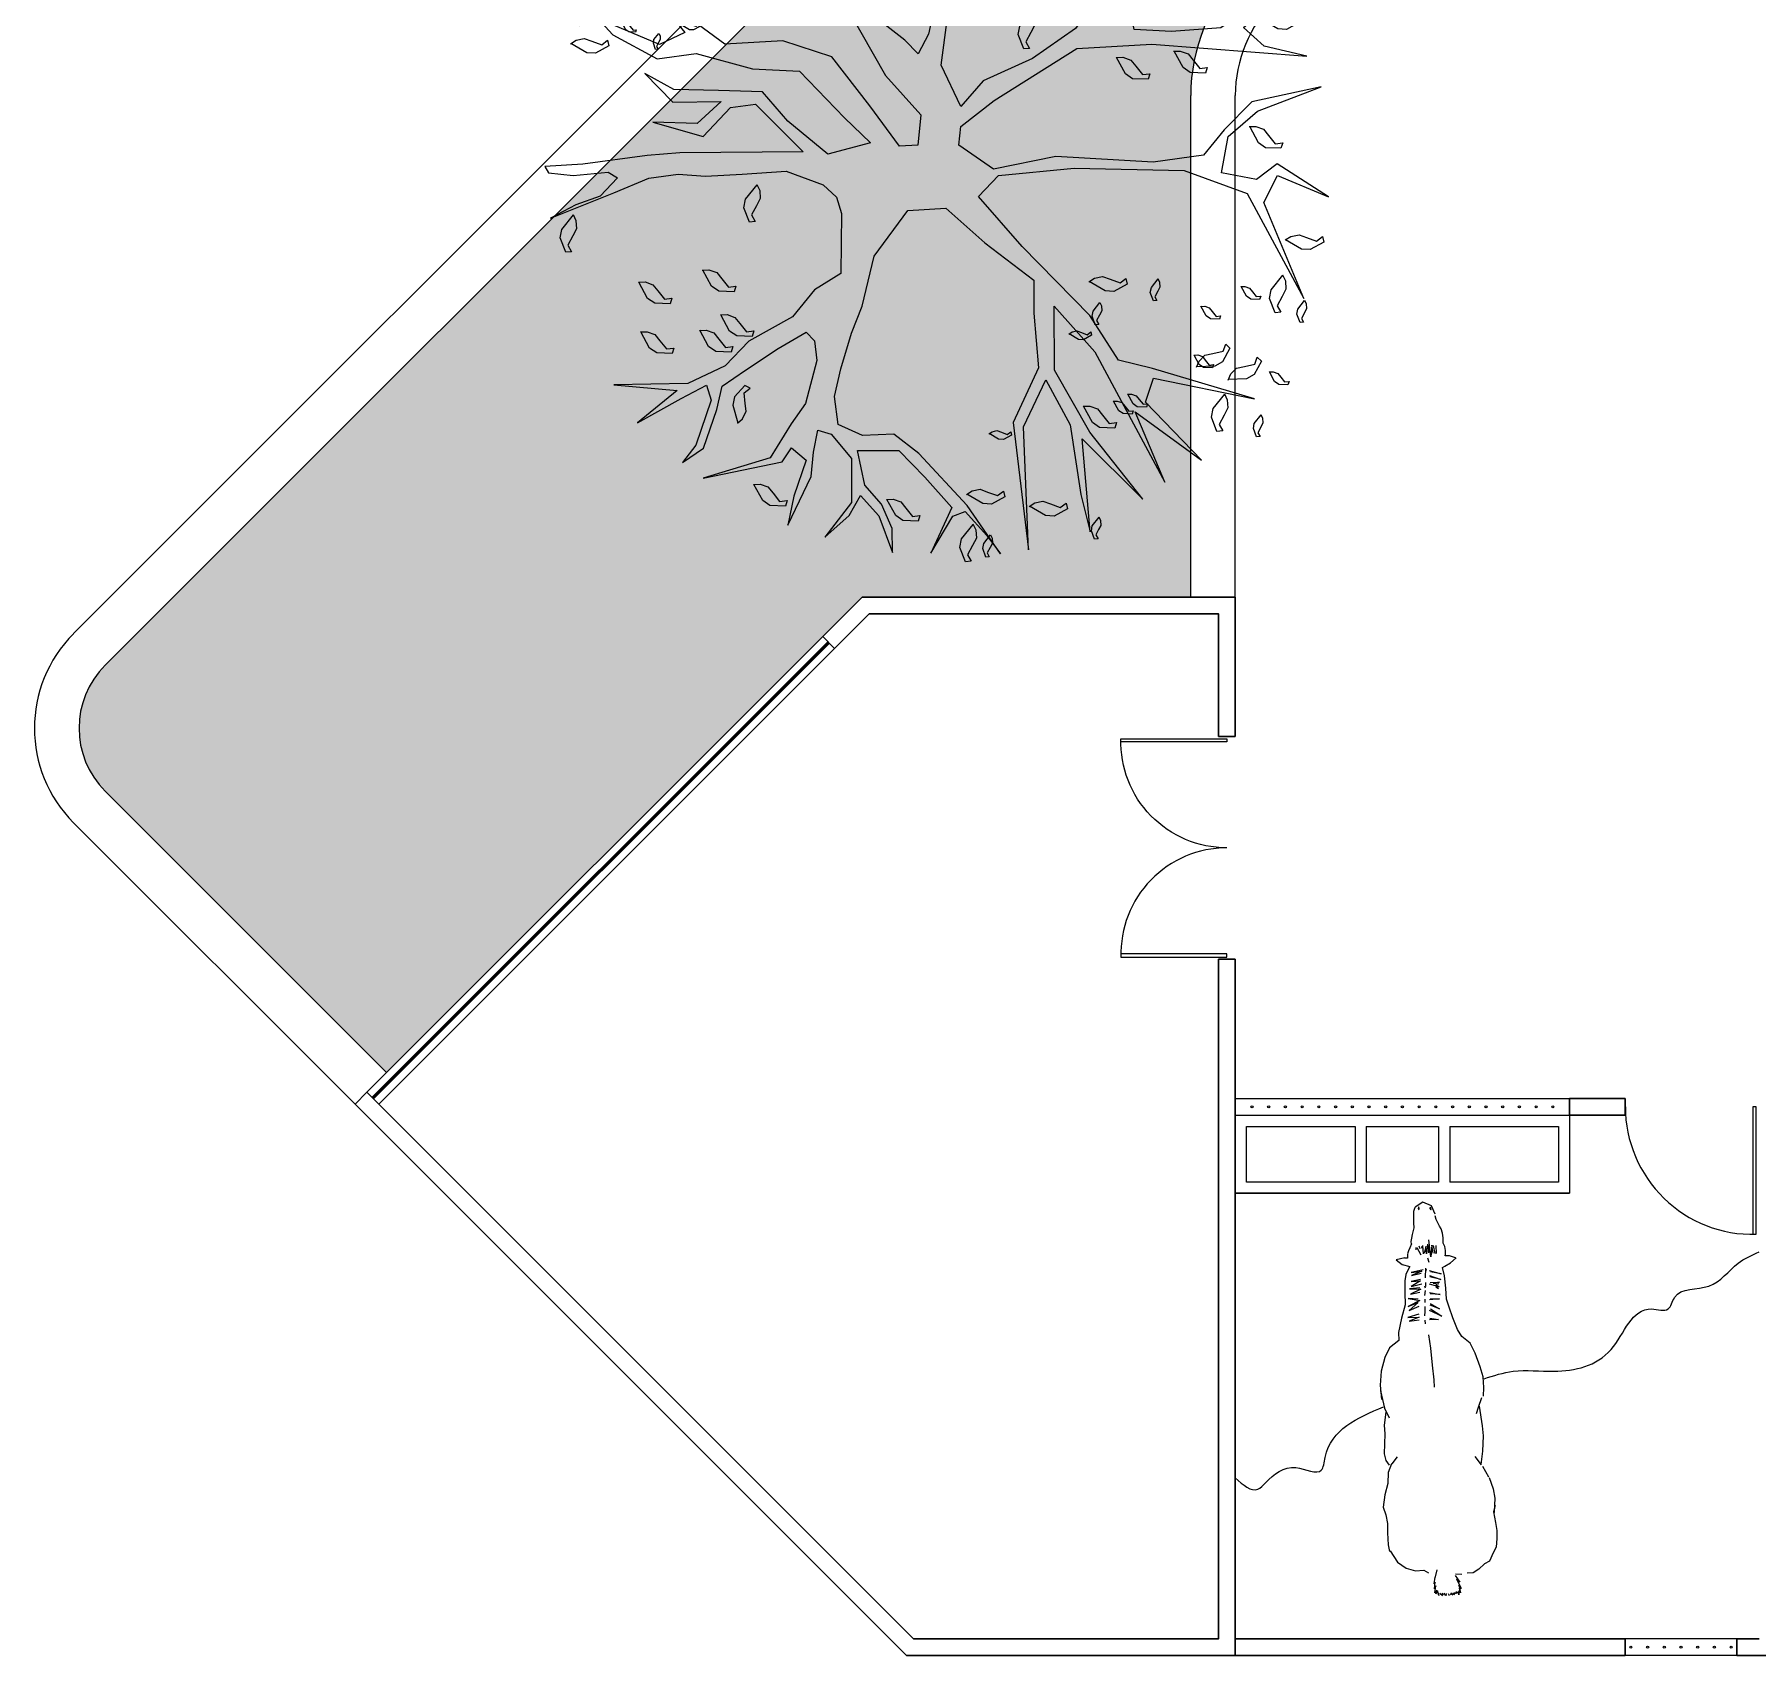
# Model space of a CAD drawing. Header units: millimetres. Extents: x 235 to 418, y 139 to 274.
# Drawn here: x 282.13 to 297.59, y 222.7 to 237.25 of the extents above; entities that cross this region are included whole.
import ezdxf

# ---------------------------------------------------------------- set-up
doc = ezdxf.new("R2010")
doc.units = ezdxf.units.MM
doc.header["$LTSCALE"] = 0.01
for name, color, linetype, lineweight in [('arboles', 252, 'Continuous', 9), ('muebles p.a.', 191, 'Continuous', 0), ('muebles p.f.', 213, 'Continuous', 0), ('muros', 3, 'Continuous', 30), ('muros bajos', 42, 'Continuous', 18), ('pasto', 153, 'Continuous', 9), ('puertas', 2, 'Continuous', 9), ('punto delgado', 4, 'Continuous', 0)]:
    doc.layers.add(name, color=color, linetype=linetype, lineweight=lineweight)

# ---------------------------------------------------------------- blocks, each defined once
blk = doc.blocks.new('A$C0A697A68')
at = {"layer": 'puertas'}
blk.add_lwpolyline([(2.368, 4.301), (2.658, 3.795), (2.932, 3.488), (2.908, 3.251), (2.765, 3.243), (2.534, 3.557), (2.239, 3.939), (1.856, 4.066), (1.404, 4.039), (1.072, 4.283), (0.958, 4.801), (0.698, 5.088), (0.896, 4.77), (0.951, 4.445), (0.717, 4.613), (0.559, 4.881), (0.652, 4.516), (0.92, 4.341), (1.092, 4.13), (0.894, 4.037), (0.53, 4.189), (0.321, 4.338), (0.529, 4.111), (0.876, 3.924), (1.181, 3.965), (1.619, 3.845), (1.987, 3.828), (2.336, 3.464), (2.539, 3.269), (2.207, 3.18), (1.895, 3.438), (1.698, 3.667), (1.353, 3.677), (1.007, 3.686), (0.78, 3.811), (0.999, 3.585), (1.375, 3.591), (1.187, 3.421), (0.842, 3.431), (1.234, 3.317), (1.448, 3.545), (1.644, 3.571), (2.016, 3.199), (1.052, 3.191), (0.799, 3.17), (0.297, 3.103), (0, 3.085), (0.029, 3.034), (0.22, 3.015), (0.494, 3.04), (0.567, 2.995), (0.43, 2.854), (0.24, 2.784), (0.043, 2.68), (0.538, 2.88), (0.811, 2.994), (1.04, 3.024), (1.253, 3.008), (1.54, 3.024), (1.881, 3.048), (2.172, 2.942), (2.274, 2.845), (2.313, 2.717), (2.309, 2.25), (2.104, 2.123), (1.932, 1.911), (1.592, 1.721), (1.406, 1.53), (1.114, 1.391), (0.538, 1.381), (1.033, 1.336), (0.722, 1.083), (1.063, 1.273), (1.26, 1.377), (1.298, 1.26), (1.178, 0.911), (1.074, 0.775), (1.237, 0.886), (1.341, 1.188), (1.383, 1.371), (1.566, 1.496), (1.821, 1.663), (2.037, 1.792), (2.102, 1.723), (2.122, 1.57), (2.034, 1.236), (1.922, 1.077), (1.757, 0.811), (1.235, 0.652), (1.851, 0.779), (1.925, 0.889), (2.037, 0.793), (1.941, 0.513), (1.894, 0.285), (2.077, 0.665), (2.096, 0.856), (2.128, 1.027), (2.232, 0.996), (2.391, 0.807), (2.392, 0.463), (2.184, 0.191), (2.373, 0.36), (2.463, 0.516), (2.606, 0.358), (2.711, 0.072), (2.708, 0.26), (2.627, 0.45), (2.496, 0.599), (2.438, 0.868), (2.76, 0.867), (2.965, 0.661), (3.174, 0.423), (3.011, 0.068), (3.183, 0.357), (3.278, 0.392), (3.448, 0.204), (3.555, 0.063), (3.294, 0.439), (2.918, 0.844), (2.721, 0.995), (2.478, 0.985), (2.289, 1.071), (2.26, 1.289), (2.308, 1.506), (2.393, 1.784), (2.476, 1.995), (2.568, 2.385), (2.831, 2.742), (3.129, 2.759), (3.431, 2.489), (3.814, 2.196), (3.815, 1.94), (3.85, 1.512), (3.652, 1.086), (3.773, 0.092), (3.734, 1.053), (3.907, 1.42), (4.098, 1.068), (4.182, 0.524), (4.254, 0.234), (4.191, 0.958), (4.664, 0.488), (4.25, 1.01), (3.975, 1.495), (3.974, 1.995), (4.289, 1.637), (4.835, 0.622), (4.606, 1.169), (5.122, 0.794), (4.685, 1.246), (4.749, 1.432), (5.536, 1.271), (4.739, 1.509), (4.475, 1.573), (4.251, 1.921), (3.724, 2.461), (3.383, 2.849), (3.539, 3.014), (4.13, 3.071), (4.988, 3.052), (5.478, 2.873), (5.92, 2.055), (5.609, 2.802), (5.714, 3.015), (6.114, 2.847), (5.713, 3.104), (5.552, 2.983), (5.278, 3.035), (5.329, 3.319), (5.558, 3.516), (6.055, 3.705), (5.515, 3.588), (5.3, 3.371), (5.138, 3.172), (4.745, 3.119), (3.985, 3.162), (3.499, 3.064), (3.23, 3.25), (3.244, 3.396), (3.505, 3.598), (4.15, 4.006), (4.734, 4.039), (5.945, 3.946), (5.612, 4.023), (5.449, 4.168), (5.559, 4.26), (5.78, 4.512), (5.272, 4.167), (4.887, 4.137), (4.596, 4.154), (4.565, 4.305), (4.72, 4.637), (5.124, 4.857), (5.557, 4.771), (5.1, 4.954), (4.776, 4.8), (4.637, 5.014), (4.73, 5.227), (4.9, 5.538), (4.68, 5.353), (4.525, 5.022), (4.587, 4.719), (4.449, 4.678), (4.311, 4.96), (4.288, 5.301), (4.211, 5.879), (4.142, 5.648), (4.203, 5.19), (4.099, 5.054), (4.206, 4.668), (4.308, 4.404), (4.14, 4.16), (3.805, 3.926), (3.418, 3.753), (3.245, 3.552), (3.091, 3.875), (3.141, 4.248), (3.216, 4.603), (3.461, 5.091), (3.769, 5.609), (3.908, 5.983), (3.7, 5.633), (3.476, 5.226), (3.33, 5.073), (3.271, 5.265), (3.379, 5.624), (3.449, 5.766), (3.285, 5.578), (3.197, 5.322), (3.2, 5.056), (3.186, 4.743), (3.047, 4.369), (2.992, 4.118), (2.913, 3.963), (2.809, 4.071), (2.575, 4.251), (2.636, 4.536), (2.612, 4.8), (2.514, 5.12), (2.578, 5.472), (2.805, 5.847), (2.89, 6.175), (2.712, 5.879), (2.502, 5.54), (2.444, 5.144), (2.347, 5.541), (2.264, 5.83), (2.126, 5.945), (2.225, 5.703), (2.354, 5.32), (2.401, 4.971), (2.159, 5.117), (1.905, 5.527), (1.786, 5.833), (1.845, 5.474), (1.98, 5.293), (1.876, 5.245), (1.414, 5.628), (1.863, 5.177), (2.31, 4.904), (2.493, 4.695), (2.534, 4.556)], close=True, dxfattribs=at)
for points in [[(2.432, 6.091), (2.454, 6.044), (2.459, 5.98), (2.429, 5.924), (2.39, 5.852), (2.419, 5.801), (2.374, 5.796), (2.331, 5.908), (2.345, 5.975), (2.434, 6.088)], [(1.731, 5.941), (1.74, 5.921), (1.742, 5.894), (1.73, 5.87), (1.713, 5.839), (1.725, 5.818), (1.706, 5.816), (1.688, 5.863), (1.694, 5.891), (1.731, 5.94)], [(3.528, 5.986), (3.58, 5.988), (3.641, 5.966), (3.68, 5.918), (3.732, 5.853), (3.79, 5.86), (3.776, 5.817), (3.656, 5.821), (3.6, 5.86), (3.531, 5.986)], [(1.847, 5.797), (1.865, 5.81), (1.892, 5.815), (1.917, 5.806), (1.95, 5.794), (1.97, 5.809), (1.974, 5.79), (1.93, 5.766), (1.901, 5.767), (1.848, 5.798)], [(4.368, 5.805), (4.39, 5.758), (4.394, 5.694), (4.365, 5.639), (4.326, 5.566), (4.355, 5.515), (4.31, 5.511), (4.267, 5.623), (4.28, 5.689), (4.37, 5.803)], [(1.364, 5.672), (1.386, 5.673), (1.412, 5.663), (1.429, 5.643), (1.451, 5.615), (1.475, 5.618), (1.47, 5.6), (1.419, 5.602), (1.395, 5.618), (1.366, 5.672)], [(1.555, 5.692), (1.577, 5.693), (1.603, 5.684), (1.62, 5.663), (1.642, 5.636), (1.666, 5.639), (1.661, 5.621), (1.61, 5.623), (1.586, 5.639), (1.556, 5.693)], [(1.664, 5.777), (1.686, 5.73), (1.69, 5.666), (1.661, 5.611), (1.622, 5.538), (1.651, 5.487), (1.606, 5.483), (1.563, 5.595), (1.576, 5.661), (1.665, 5.775)], [(2.997, 5.726), (3.049, 5.728), (3.109, 5.707), (3.149, 5.658), (3.2, 5.594), (3.258, 5.6), (3.245, 5.557), (3.125, 5.562), (3.069, 5.6), (3, 5.727)], [(1.256, 5.36), (1.3, 5.389), (1.363, 5.402), (1.421, 5.38), (1.499, 5.352), (1.545, 5.387), (1.556, 5.343), (1.451, 5.285), (1.383, 5.289), (1.258, 5.362)], [(1.806, 5.443), (1.828, 5.443), (1.854, 5.434), (1.87, 5.414), (1.892, 5.386), (1.917, 5.389), (1.911, 5.371), (1.86, 5.373), (1.836, 5.389), (1.807, 5.443)], [(4.88, 5.233), (4.923, 5.262), (4.986, 5.275), (5.045, 5.253), (5.123, 5.225), (5.169, 5.26), (5.179, 5.216), (5.074, 5.159), (5.007, 5.163), (4.882, 5.236)], [(1.925, 5.066), (1.944, 5.078), (1.971, 5.084), (1.996, 5.075), (2.029, 5.063), (2.048, 5.078), (2.053, 5.059), (2.008, 5.034), (1.979, 5.036), (1.926, 5.067)], [(2.905, 5.081), (2.957, 5.083), (3.018, 5.062), (3.057, 5.013), (3.109, 4.949), (3.167, 4.955), (3.153, 4.912), (3.034, 4.917), (2.978, 4.955), (2.909, 5.082)], [(1.916, 4.95), (1.926, 4.93), (1.927, 4.903), (1.915, 4.879), (1.898, 4.848), (1.911, 4.827), (1.892, 4.825), (1.873, 4.873), (1.879, 4.901), (1.917, 4.949)], [(3.901, 4.859), (3.953, 4.861), (4.013, 4.839), (4.053, 4.791), (4.104, 4.726), (4.162, 4.733), (4.149, 4.69), (4.029, 4.694), (3.973, 4.733), (3.904, 4.859)], [(1.843, 4.473), (1.895, 4.475), (1.956, 4.454), (1.995, 4.405), (2.047, 4.341), (2.105, 4.347), (2.091, 4.304), (1.972, 4.309), (1.916, 4.347), (1.847, 4.474)], [(2.031, 4.565), (2.083, 4.567), (2.144, 4.545), (2.183, 4.497), (2.235, 4.432), (2.292, 4.439), (2.279, 4.396), (2.159, 4.4), (2.103, 4.439), (2.034, 4.565)], [(5.318, 4.566), (5.341, 4.519), (5.345, 4.455), (5.316, 4.4), (5.277, 4.327), (5.306, 4.276), (5.261, 4.272), (5.218, 4.384), (5.231, 4.45), (5.32, 4.564)], [(0.16, 4.255), (0.183, 4.255), (0.208, 4.246), (0.225, 4.226), (0.247, 4.198), (0.272, 4.201), (0.266, 4.183), (0.215, 4.185), (0.191, 4.201), (0.162, 4.255)], [(0.601, 4.205), (0.624, 4.206), (0.649, 4.197), (0.666, 4.176), (0.688, 4.148), (0.713, 4.151), (0.707, 4.133), (0.656, 4.135), (0.632, 4.151), (0.603, 4.205)], [(0.867, 4.221), (0.886, 4.233), (0.913, 4.239), (0.938, 4.23), (0.971, 4.218), (0.99, 4.233), (0.995, 4.214), (0.95, 4.189), (0.921, 4.191), (0.868, 4.222)], [(1.075, 4.182), (1.094, 4.194), (1.12, 4.199), (1.146, 4.19), (1.178, 4.178), (1.198, 4.193), (1.203, 4.174), (1.158, 4.15), (1.129, 4.151), (1.076, 4.183)], [(3.792, 4.296), (3.815, 4.249), (3.819, 4.185), (3.79, 4.13), (3.751, 4.057), (3.78, 4.006), (3.735, 4.002), (3.692, 4.114), (3.705, 4.18), (3.794, 4.294)], [(5.591, 4.229), (5.635, 4.258), (5.698, 4.271), (5.756, 4.249), (5.834, 4.221), (5.88, 4.256), (5.891, 4.212), (5.786, 4.154), (5.718, 4.158), (5.593, 4.231)], [(0.2, 4.042), (0.244, 4.071), (0.307, 4.084), (0.365, 4.062), (0.443, 4.034), (0.489, 4.069), (0.5, 4.025), (0.395, 3.968), (0.327, 3.972), (0.203, 4.045)], [(0.889, 4.123), (0.898, 4.103), (0.9, 4.076), (0.887, 4.052), (0.871, 4.021), (0.883, 4), (0.864, 3.998), (0.846, 4.046), (0.851, 4.074), (0.889, 4.122)], [(4.457, 3.934), (4.509, 3.936), (4.57, 3.914), (4.609, 3.866), (4.661, 3.801), (4.718, 3.808), (4.705, 3.765), (4.585, 3.769), (4.529, 3.808), (4.46, 3.934)], [(4.905, 3.983), (4.957, 3.985), (5.018, 3.963), (5.057, 3.914), (5.109, 3.85), (5.167, 3.857), (5.153, 3.813), (5.034, 3.818), (4.978, 3.856), (4.909, 3.983)], [(5.494, 3.395), (5.546, 3.397), (5.607, 3.376), (5.646, 3.327), (5.698, 3.262), (5.756, 3.269), (5.742, 3.226), (5.622, 3.231), (5.567, 3.269), (5.498, 3.396)], [(1.653, 2.945), (1.676, 2.898), (1.68, 2.834), (1.651, 2.778), (1.612, 2.706), (1.641, 2.655), (1.596, 2.65), (1.553, 2.762), (1.566, 2.829), (1.655, 2.942)], [(0.22, 2.709), (0.242, 2.662), (0.246, 2.598), (0.217, 2.543), (0.178, 2.47), (0.207, 2.419), (0.162, 2.415), (0.119, 2.527), (0.132, 2.593), (0.222, 2.707)], [(5.776, 2.511), (5.82, 2.539), (5.883, 2.552), (5.941, 2.531), (6.019, 2.502), (6.065, 2.538), (6.076, 2.494), (5.971, 2.436), (5.903, 2.44), (5.778, 2.513)], [(0.729, 2.182), (0.781, 2.184), (0.841, 2.162), (0.881, 2.113), (0.932, 2.049), (0.99, 2.056), (0.977, 2.012), (0.857, 2.017), (0.801, 2.055), (0.732, 2.182)], [(1.228, 2.276), (1.28, 2.278), (1.341, 2.256), (1.38, 2.208), (1.432, 2.143), (1.49, 2.15), (1.476, 2.107), (1.356, 2.111), (1.3, 2.15), (1.231, 2.276)], [(4.244, 2.184), (4.287, 2.213), (4.35, 2.226), (4.409, 2.204), (4.487, 2.176), (4.533, 2.211), (4.543, 2.167), (4.438, 2.109), (4.371, 2.113), (4.246, 2.186)], [(4.782, 2.209), (4.795, 2.181), (4.798, 2.143), (4.781, 2.111), (4.758, 2.068), (4.775, 2.038), (4.748, 2.035), (4.723, 2.101), (4.731, 2.14), (4.783, 2.207)], [(5.754, 2.238), (5.777, 2.191), (5.781, 2.127), (5.751, 2.071), (5.713, 1.998), (5.741, 1.948), (5.696, 1.943), (5.654, 2.055), (5.667, 2.122), (5.756, 2.235)], [(4.328, 2.024), (4.341, 1.996), (4.344, 1.958), (4.327, 1.925), (4.304, 1.882), (4.321, 1.852), (4.294, 1.85), (4.269, 1.916), (4.277, 1.955), (4.329, 2.022)], [(5.43, 2.147), (5.461, 2.148), (5.497, 2.135), (5.52, 2.107), (5.55, 2.069), (5.584, 2.072), (5.576, 2.047), (5.506, 2.05), (5.473, 2.072), (5.432, 2.147)], [(5.926, 2.04), (5.939, 2.012), (5.942, 1.975), (5.925, 1.942), (5.902, 1.899), (5.919, 1.869), (5.892, 1.866), (5.867, 1.932), (5.874, 1.972), (5.927, 2.039)], [(1.369, 1.927), (1.421, 1.929), (1.481, 1.907), (1.521, 1.858), (1.572, 1.794), (1.63, 1.801), (1.617, 1.757), (1.497, 1.762), (1.441, 1.8), (1.372, 1.927)], [(5.116, 1.993), (5.147, 1.995), (5.183, 1.982), (5.206, 1.953), (5.236, 1.915), (5.271, 1.919), (5.262, 1.894), (5.192, 1.896), (5.159, 1.919), (5.118, 1.994)], [(0.745, 1.793), (0.797, 1.795), (0.857, 1.774), (0.897, 1.725), (0.948, 1.661), (1.006, 1.667), (0.993, 1.624), (0.873, 1.629), (0.817, 1.667), (0.748, 1.794)], [(1.205, 1.805), (1.257, 1.807), (1.318, 1.786), (1.357, 1.737), (1.409, 1.673), (1.467, 1.679), (1.453, 1.636), (1.333, 1.641), (1.277, 1.679), (1.208, 1.806)], [(4.087, 1.777), (4.113, 1.794), (4.15, 1.802), (4.185, 1.789), (4.231, 1.772), (4.258, 1.793), (4.264, 1.767), (4.202, 1.733), (4.162, 1.735), (4.089, 1.779)], [(5.062, 1.612), (5.093, 1.614), (5.129, 1.601), (5.152, 1.572), (5.182, 1.534), (5.216, 1.538), (5.208, 1.512), (5.138, 1.515), (5.105, 1.538), (5.064, 1.613)], [(5.082, 1.518), (5.103, 1.566), (5.149, 1.611), (5.211, 1.625), (5.291, 1.642), (5.311, 1.697), (5.344, 1.666), (5.286, 1.561), (5.227, 1.527), (5.083, 1.522)], [(5.329, 1.418), (5.35, 1.466), (5.396, 1.511), (5.457, 1.524), (5.538, 1.542), (5.557, 1.597), (5.59, 1.566), (5.533, 1.46), (5.474, 1.427), (5.33, 1.421)], [(5.65, 1.481), (5.681, 1.482), (5.717, 1.469), (5.74, 1.441), (5.77, 1.403), (5.805, 1.406), (5.797, 1.381), (5.726, 1.384), (5.693, 1.406), (5.652, 1.481)], [(1.502, 1.081), (1.541, 1.116), (1.569, 1.174), (1.562, 1.236), (1.554, 1.318), (1.6, 1.354), (1.56, 1.376), (1.478, 1.288), (1.465, 1.222), (1.505, 1.083)], [(4.199, 1.213), (4.251, 1.215), (4.311, 1.193), (4.351, 1.144), (4.402, 1.08), (4.46, 1.087), (4.447, 1.043), (4.327, 1.048), (4.271, 1.086), (4.202, 1.213)], [(4.434, 1.253), (4.465, 1.254), (4.501, 1.242), (4.524, 1.213), (4.555, 1.175), (4.589, 1.179), (4.581, 1.153), (4.51, 1.156), (4.477, 1.178), (4.436, 1.253)], [(4.545, 1.307), (4.576, 1.308), (4.612, 1.296), (4.635, 1.267), (4.666, 1.229), (4.7, 1.233), (4.692, 1.207), (4.621, 1.21), (4.588, 1.233), (4.547, 1.307)], [(5.301, 1.311), (5.323, 1.264), (5.327, 1.2), (5.298, 1.145), (5.259, 1.072), (5.288, 1.021), (5.243, 1.017), (5.2, 1.129), (5.213, 1.195), (5.303, 1.309)], [(5.586, 1.149), (5.599, 1.121), (5.602, 1.083), (5.584, 1.05), (5.562, 1.007), (5.579, 0.977), (5.552, 0.975), (5.527, 1.041), (5.534, 1.08), (5.587, 1.147)], [(3.463, 0.999), (3.489, 1.015), (3.526, 1.023), (3.561, 1.01), (3.607, 0.993), (3.634, 1.014), (3.64, 0.988), (3.578, 0.954), (3.538, 0.957), (3.465, 1)], [(1.628, 0.603), (1.68, 0.605), (1.74, 0.584), (1.78, 0.535), (1.831, 0.47), (1.889, 0.477), (1.876, 0.434), (1.756, 0.438), (1.7, 0.477), (1.631, 0.603)], [(3.289, 0.525), (3.332, 0.553), (3.395, 0.566), (3.454, 0.544), (3.532, 0.516), (3.578, 0.551), (3.588, 0.507), (3.483, 0.45), (3.416, 0.454), (3.291, 0.527)], [(2.664, 0.486), (2.716, 0.488), (2.777, 0.467), (2.816, 0.418), (2.868, 0.353), (2.926, 0.36), (2.912, 0.317), (2.792, 0.321), (2.737, 0.36), (2.667, 0.487)], [(3.777, 0.431), (3.821, 0.46), (3.884, 0.473), (3.943, 0.451), (4.02, 0.423), (4.066, 0.458), (4.077, 0.414), (3.972, 0.357), (3.904, 0.361), (3.78, 0.434)], [(3.339, 0.295), (3.361, 0.248), (3.366, 0.183), (3.336, 0.128), (3.297, 0.055), (3.326, 0.005), (3.281, 0), (3.238, 0.112), (3.251, 0.178), (3.341, 0.292)], [(4.322, 0.35), (4.335, 0.322), (4.338, 0.284), (4.32, 0.252), (4.298, 0.209), (4.315, 0.179), (4.288, 0.176), (4.263, 0.242), (4.27, 0.281), (4.323, 0.348)], [(3.475, 0.211), (3.488, 0.183), (3.491, 0.145), (3.473, 0.112), (3.45, 0.069), (3.467, 0.039), (3.441, 0.037), (3.416, 0.103), (3.423, 0.142), (3.476, 0.209)]]:
    blk.add_lwpolyline(points, dxfattribs=at)
blk = doc.blocks.new('A$C48D3161E')
at = {"layer": 'punto delgado'}
for p, q in [((1.306, 0.731), (1.232, 0.726)), ((1.367, 0.727), (1.306, 0.731)), ((1.86, 0.721), (1.935, 0.762)), ((1.941, 0.768), (2.021, 0.796)), ((2.021, 0.796), (2.086, 0.807)), ((2.086, 0.807), (2.188, 0.802)), ((2.138, 0.809), (2.184, 0.799)), ((2.184, 0.799), (2.259, 0.812)), ((2.259, 0.812), (2.315, 0.822)), ((2.315, 0.822), (2.37, 0.822)), ((2.37, 0.822), (2.432, 0.816)), ((2.432, 0.816), (2.472, 0.796)), ((2.472, 0.796), (2.53, 0.77)), ((2.53, 0.77), (2.55, 0.734)), ((2.55, 0.734), (2.586, 0.695)), ((0.994, 0.633), (0.947, 0.574)), ((1.064, 0.669), (0.994, 0.633)), ((1.161, 0.704), (1.064, 0.669)), ((1.232, 0.726), (1.161, 0.704)), ((1.379, 0.714), (1.448, 0.691)), ((1.438, 0.697), (1.576, 0.718)), ((1.448, 0.691), (1.493, 0.675)), ((1.576, 0.718), (1.646, 0.726)), ((1.646, 0.726), (1.756, 0.721)), ((1.756, 0.721), (1.849, 0.708)), ((1.852, 0.713), (1.792, 0.669)), ((2.586, 0.695), (2.612, 0.655)), ((2.612, 0.655), (2.616, 0.613)), ((0.392, 0.53), (0.377, 0.489)), ((0.377, 0.489), (0.379, 0.458)), ((0.428, 0.495), (0.393, 0.534)), ((0.45, 0.456), (0.428, 0.495)), ((0.739, 0.486), (0.683, 0.467)), ((0.816, 0.511), (0.739, 0.486)), ((0.898, 0.544), (0.816, 0.511)), ((0.947, 0.574), (0.898, 0.544)), ((2.621, 0.53), (2.623, 0.576)), ((2.631, 0.527), (2.679, 0.562)), ((2.656, 0.537), (2.723, 0.57)), ((2.679, 0.562), (2.656, 0.537)), ((2.723, 0.57), (2.699, 0.554)), ((2.699, 0.554), (2.753, 0.566)), ((2.753, 0.566), (2.722, 0.558)), ((2.722, 0.558), (2.767, 0.553)), ((2.767, 0.553), (2.745, 0.553)), ((2.745, 0.553), (2.757, 0.543)), ((2.745, 0.534), (2.762, 0.532)), ((2.757, 0.543), (2.747, 0.541)), ((2.751, 0.526), (2.771, 0.519)), ((2.753, 0.502), (2.767, 0.492)), ((2.754, 0.517), (2.77, 0.504)), ((2.758, 0.478), (2.772, 0.486)), ((0.085, 0.386), (0.025, 0.361)), ((0.122, 0.395), (0.095, 0.388)), ((0.15, 0.408), (0.122, 0.395)), ((0.168, 0.417), (0.15, 0.408)), ((0.187, 0.429), (0.168, 0.417)), ((0.218, 0.438), (0.187, 0.429)), ((0.251, 0.443), (0.218, 0.438)), ((0.289, 0.444), (0.251, 0.443)), ((0.313, 0.455), (0.289, 0.444)), ((0.36, 0.373), (0.303, 0.363)), ((0.361, 0.387), (0.305, 0.375)), ((0.362, 0.397), (0.306, 0.394)), ((0.341, 0.459), (0.313, 0.455)), ((0.343, 0.461), (0.341, 0.46)), ((0.365, 0.461), (0.343, 0.461)), ((0.379, 0.458), (0.365, 0.461)), ((0.461, 0.439), (0.45, 0.456)), ((0.519, 0.453), (0.461, 0.439)), ((0.481, 0.345), (0.504, 0.43)), ((0.504, 0.43), (0.491, 0.355)), ((0.517, 0.348), (0.545, 0.426)), ((0.605, 0.462), (0.519, 0.453)), ((0.545, 0.426), (0.526, 0.35)), ((0.565, 0.352), (0.564, 0.417)), ((0.564, 0.417), (0.57, 0.374)), ((0.57, 0.374), (0.576, 0.413)), ((0.576, 0.413), (0.579, 0.391)), ((0.591, 0.396), (0.578, 0.346)), ((0.579, 0.391), (0.596, 0.415)), ((0.596, 0.415), (0.596, 0.391)), ((0.596, 0.391), (0.609, 0.41)), ((0.683, 0.467), (0.605, 0.462)), ((0.637, 0.346), (0.651, 0.422)), ((0.651, 0.422), (0.646, 0.352)), ((0.682, 0.352), (0.682, 0.417)), ((0.682, 0.417), (0.689, 0.346)), ((0.715, 0.352), (0.751, 0.417)), ((0.751, 0.417), (0.725, 0.351)), ((0.752, 0.354), (0.803, 0.433)), ((0.803, 0.433), (0.763, 0.348)), ((0.818, 0.349), (0.826, 0.41)), ((0.826, 0.41), (0.83, 0.346)), ((1.029, 0.353), (1.149, 0.365)), ((1.149, 0.365), (1.253, 0.377)), ((1.253, 0.377), (1.303, 0.381)), ((2.593, 0.399), (2.65, 0.385)), ((2.69, 0.381), (2.644, 0.386)), ((2.678, 0.388), (2.69, 0.381)), ((2.726, 0.382), (2.678, 0.388)), ((2.753, 0.384), (2.705, 0.391)), ((2.705, 0.391), (2.726, 0.382)), ((2.762, 0.392), (2.735, 0.399)), ((2.735, 0.399), (2.753, 0.384)), ((2.773, 0.413), (2.741, 0.404)), ((2.741, 0.404), (2.762, 0.392)), ((2.755, 0.447), (2.771, 0.457)), ((2.755, 0.409), (2.773, 0.413)), ((2.756, 0.433), (2.771, 0.444)), ((2.756, 0.42), (2.773, 0.439)), ((2.759, 0.465), (2.776, 0.462)), ((0.025, 0.361), (0, 0.301)), ((0, 0.301), (0.035, 0.245)), ((0.042, 0.275), (0.033, 0.273)), ((0.033, 0.273), (0.035, 0.269)), ((0.041, 0.356), (0.034, 0.351)), ((0.034, 0.351), (0.045, 0.35)), ((0.035, 0.269), (0.044, 0.266)), ((0.047, 0.359), (0.04, 0.357)), ((0.049, 0.273), (0.042, 0.275)), ((0.044, 0.266), (0.05, 0.27)), ((0.045, 0.35), (0.053, 0.357)), ((0.053, 0.357), (0.047, 0.359)), ((0.05, 0.27), (0.053, 0.271)), ((0.385, 0.357), (0.266, 0.343)), ((0.295, 0.333), (0.363, 0.327)), ((0.303, 0.363), (0.385, 0.357)), ((0.304, 0.339), (0.356, 0.339)), ((0.306, 0.297), (0.363, 0.303)), ((0.307, 0.272), (0.327, 0.279)), ((0.309, 0.292), (0.323, 0.291)), ((0.363, 0.327), (0.312, 0.321)), ((0.312, 0.321), (0.36, 0.31)), ((0.32, 0.258), (0.371, 0.286)), ((0.32, 0.25), (0.335, 0.25)), ((0.393, 0.332), (0.423, 0.342)), ((0.466, 0.319), (0.486, 0.319)), ((0.471, 0.323), (0.49, 0.319)), ((0.477, 0.302), (0.495, 0.218)), ((0.495, 0.218), (0.485, 0.292)), ((0.485, 0.292), (0.516, 0.219)), ((0.486, 0.319), (0.51, 0.316)), ((0.516, 0.219), (0.499, 0.288)), ((0.51, 0.316), (0.532, 0.316)), ((0.544, 0.284), (0.56, 0.217)), ((0.56, 0.217), (0.555, 0.284)), ((0.555, 0.284), (0.593, 0.217)), ((0.565, 0.318), (0.594, 0.32)), ((0.593, 0.217), (0.575, 0.294)), ((0.589, 0.312), (0.604, 0.316)), ((0.604, 0.28), (0.611, 0.206)), ((0.611, 0.206), (0.614, 0.287)), ((0.614, 0.287), (0.649, 0.213)), ((0.623, 0.317), (0.657, 0.312)), ((0.649, 0.213), (0.633, 0.28)), ((0.679, 0.196), (0.693, 0.278)), ((0.683, 0.266), (0.679, 0.196)), ((0.683, 0.313), (0.708, 0.313)), ((0.693, 0.278), (0.734, 0.196)), ((0.734, 0.196), (0.708, 0.267)), ((0.708, 0.267), (0.764, 0.203)), ((0.764, 0.203), (0.733, 0.275)), ((0.734, 0.313), (0.77, 0.313)), ((0.77, 0.313), (0.8, 0.312)), ((0.789, 0.271), (0.813, 0.194)), ((0.813, 0.194), (0.811, 0.274)), ((0.811, 0.274), (0.838, 0.203)), ((0.838, 0.203), (0.828, 0.275)), ((0.832, 0.313), (0.858, 0.316)), ((0.935, 0.34), (1.029, 0.353)), ((2.58, 0.182), (2.599, 0.248)), ((2.595, 0.308), (2.614, 0.339)), ((2.599, 0.248), (2.595, 0.308)), ((0.036, 0.243), (0.066, 0.235)), ((0.066, 0.235), (0.106, 0.235)), ((0.106, 0.235), (0.145, 0.234)), ((0.145, 0.234), (0.181, 0.236)), ((0.181, 0.236), (0.227, 0.224)), ((0.227, 0.224), (0.254, 0.221)), ((0.254, 0.22), (0.276, 0.216)), ((0.276, 0.216), (0.295, 0.218)), ((0.294, 0.219), (0.321, 0.209)), ((0.321, 0.209), (0.343, 0.198)), ((0.343, 0.198), (0.363, 0.192)), ((0.365, 0.192), (0.384, 0.193)), ((0.384, 0.193), (0.395, 0.192)), ((0.392, 0.174), (0.406, 0.112)), ((0.395, 0.192), (0.394, 0.17)), ((0.406, 0.112), (0.439, 0.154)), ((0.439, 0.154), (0.453, 0.208)), ((0.456, 0.206), (0.509, 0.18)), ((0.509, 0.18), (0.555, 0.174)), ((0.555, 0.174), (0.635, 0.173)), ((0.636, 0.174), (0.724, 0.175)), ((0.724, 0.175), (0.817, 0.15)), ((0.817, 0.15), (0.918, 0.129)), ((0.918, 0.129), (0.976, 0.13)), ((0.976, 0.13), (1.027, 0.065)), ((2.459, 0.07), (2.538, 0.122)), ((2.538, 0.122), (2.58, 0.182)), ((1.027, 0.065), (1.094, 0.032)), ((1.094, 0.032), (1.19, 0.007)), ((1.19, 0.007), (1.29, 0)), ((1.29, 0), (1.39, 0.009)), ((1.33, 0.001), (1.451, 0.03)), ((1.451, 0.03), (1.52, 0.063)), ((1.48, 0.04), (1.572, 0.027)), ((1.572, 0.027), (1.634, 0.033)), ((1.634, 0.033), (1.703, 0.03)), ((1.703, 0.03), (1.775, 0.027)), ((1.775, 0.027), (1.821, 0.04)), ((1.795, 0.119), (1.844, 0.082)), ((1.821, 0.04), (1.853, 0.063)), ((1.844, 0.079), (1.906, 0.056)), ((1.906, 0.056), (1.984, 0.053)), ((1.984, 0.053), (2.063, 0.033)), ((2.063, 0.033), (2.151, 0.02)), ((2.151, 0.02), (2.203, 0.04)), ((2.203, 0.04), (2.266, 0.05)), ((2.266, 0.05), (2.331, 0.05)), ((2.331, 0.05), (2.416, 0.056)), ((2.416, 0.056), (2.462, 0.066))]:
    blk.add_line(p, q, dxfattribs=at)
blk = doc.blocks.new('A$C45CE3EE6')
at = {"layer": 'puertas'}
blk.add_lwpolyline([(0, 0), (0.03, 0), (0.03, 1), (0, 1)], close=True, dxfattribs=at)
at = {"layer": 'punto delgado'}
blk.add_arc((0.03, 0), 1, 0, 91.7191, dxfattribs=at)
blk = doc.blocks.new('A$C27F13FC7')
at = {"layer": 'punto delgado'}
blk.add_blockref('A$C45CE3EE6', (0, 0), dxfattribs=at)
at = {"layer": 'punto delgado', "xscale": -1}
blk.add_blockref('A$C45CE3EE6', (2.06, 0), dxfattribs=at)
blk = doc.blocks.new('A$C6A7764AD')
at = {"layer": 'puertas'}
blk.add_lwpolyline([(0, 0), (0.03, 0), (0.03, 1.17), (0, 1.17)], close=True, dxfattribs=at)
at = {"layer": 'punto delgado'}
blk.add_arc((0.03, 0), 1.17, 0, 91.4693, dxfattribs=at)

msp = doc.modelspace()

# ---------------------------------------------------------------- hatches: boundary and pattern name
at = {"layer": 'muros'}
h = msp.add_hatch(color=256, dxfattribs=at)
edge = h.paths.add_edge_path()
edge.add_arc((295.755, 227.624), 0.01, 0, 360)
edge = h.paths.add_edge_path()
edge.add_arc((295.605, 227.624), 0.01, 0, 360)
edge = h.paths.add_edge_path()
edge.add_arc((295.455, 227.624), 0.01, 0, 360)
edge = h.paths.add_edge_path()
edge.add_arc((295.305, 227.624), 0.01, 0, 360)
edge = h.paths.add_edge_path()
edge.add_arc((295.155, 227.624), 0.01, 0, 360)
edge = h.paths.add_edge_path()
edge.add_arc((295.005, 227.624), 0.01, 0, 360)
edge = h.paths.add_edge_path()
edge.add_arc((294.855, 227.624), 0.01, 0, 360)
edge = h.paths.add_edge_path()
edge.add_arc((294.705, 227.624), 0.01, 0, 360)
edge = h.paths.add_edge_path()
edge.add_arc((294.555, 227.624), 0.01, 0, 360)
edge = h.paths.add_edge_path()
edge.add_arc((294.405, 227.624), 0.01, 0, 360)
edge = h.paths.add_edge_path()
edge.add_arc((294.255, 227.624), 0.01, 0, 360)
edge = h.paths.add_edge_path()
edge.add_arc((294.105, 227.624), 0.01, 0, 360)
edge = h.paths.add_edge_path()
edge.add_arc((293.955, 227.624), 0.01, 0, 360)
edge = h.paths.add_edge_path()
edge.add_arc((293.805, 227.624), 0.01, 0, 360)
edge = h.paths.add_edge_path()
edge.add_arc((293.655, 227.624), 0.01, 0, 360)
edge = h.paths.add_edge_path()
edge.add_arc((293.505, 227.624), 0.01, 0, 360)
edge = h.paths.add_edge_path()
edge.add_arc((293.355, 227.624), 0.01, 0, 360)
edge = h.paths.add_edge_path()
edge.add_arc((293.205, 227.624), 0.01, 0, 360)
edge = h.paths.add_edge_path()
edge.add_arc((293.055, 227.624), 0.01, 0, 360)
at = {"layer": 'muros bajos'}
h = msp.add_hatch(color=256, dxfattribs=at)
edge = h.paths.add_edge_path()
edge.add_arc((297.355, 222.774), 0.01, 0, 360)
edge = h.paths.add_edge_path()
edge.add_arc((297.205, 222.774), 0.01, 0, 360)
edge = h.paths.add_edge_path()
edge.add_arc((297.055, 222.774), 0.01, 0, 360)
edge = h.paths.add_edge_path()
edge.add_arc((296.455, 222.774), 0.01, 0, 360)
edge = h.paths.add_edge_path()
edge.add_arc((296.605, 222.774), 0.01, 0, 360)
edge = h.paths.add_edge_path()
edge.add_arc((296.755, 222.774), 0.01, 0, 360)
edge = h.paths.add_edge_path()
edge.add_arc((296.905, 222.774), 0.01, 0, 360)
at = {"layer": 'pasto'}
h = msp.add_hatch(dxfattribs=at)
h.set_pattern_fill('AR-SAND', color=256, scale=0.006, style=0)
h.set_pattern_definition([(37.5, (161.21188, 40.67162), (-0.00960019, 0.29364794), [0, -0.231648, 0, -0.25908, 0, -0.24765]), (7.5, (161.21188, 40.6716), (0.269714, 0.43009506), [0, -0.124968, 0, -0.208788, 0, -0.08001]), (327.5, (161.02442, 40.67162), (0.47459542, 0.0008623), [0, -0.0762, 0, -0.27432, 0, -0.35814]), (317.5, (161.02442, 40.6716), (0.4581339, 0.1337576), [0, -0.0381, 0, -0.179832, 0, -0.20574])])
h.paths.add_polyline_path([(292.505, 236.702, -0.198912), (292.974, 237.833), (300.724, 245.583, 0.414214), (300.724, 246.715), (299.872, 247.567, 0.414214), (298.74, 247.567), (282.762, 231.589, 0.414214), (282.762, 230.457), (285.288, 227.932), (289.202, 231.845), (289.556, 232.199), (292.505, 232.199)])

# ---------------------------------------------------------------- linework, layer by layer
at = {"layer": 'muebles p.a.'}
for p, q in [((293.98, 227.449), (293.98, 226.949)), ((294.08, 227.449), (294.08, 226.949)), ((294.73, 227.449), (294.73, 226.949)), ((294.83, 227.449), (294.83, 226.949))]:
    msp.add_line(p, q, dxfattribs=at)
for points in [[(293.98, 226.949), (293.005, 226.949), (293.005, 227.449), (293.98, 227.449)], [(294.08, 227.449), (294.73, 227.449)], [(294.83, 227.449), (295.805, 227.449), (295.805, 226.949), (294.83, 226.949)], [(294.73, 226.949), (294.08, 226.949)]]:
    msp.add_lwpolyline(points, dxfattribs=at)
at = {"layer": 'muebles p.f.'}
msp.add_line((292.905, 226.849), (295.905, 226.849), dxfattribs=at)
msp.add_lwpolyline([(295.905, 226.849), (292.905, 226.849), (292.905, 227.549), (295.905, 227.549)], close=True, dxfattribs=at)
at = {"layer": 'muros'}
for p, q in [((289.308, 231.739), (289.202, 231.845)), ((292.755, 230.949), (292.905, 230.949)), ((292.755, 228.949), (292.905, 228.949)), ((285.218, 227.649), (285.111, 227.755)), ((292.905, 222.849), (292.905, 227.699)), ((295.905, 227.699), (296.405, 227.699)), ((296.405, 227.549), (296.405, 227.699)), ((296.405, 227.549), (296.405, 227.699)), ((295.905, 227.549), (296.405, 227.549)), ((296.405, 222.849), (292.905, 222.849)), ((296.405, 222.849), (296.405, 222.699)), ((296.405, 222.849), (296.405, 222.699)), ((297.405, 222.849), (297.405, 222.699)), ((297.405, 222.849), (297.605, 222.849)), ((296.405, 222.699), (292.755, 222.699)), ((301.255, 222.699), (297.405, 222.699))]:
    msp.add_line(p, q, dxfattribs=at)
for points in [[(289.202, 231.845), (289.556, 232.199), (292.905, 232.199), (292.905, 230.949)], [(289.308, 231.739), (289.618, 232.049), (292.755, 232.049), (292.755, 230.949)], [(292.755, 228.949), (292.755, 222.849), (290.017, 222.849), (285.218, 227.649)], [(292.905, 228.949), (292.905, 222.699), (292.905, 222.699)], [(292.905, 222.699), (289.955, 222.699), (285.005, 227.649), (285.111, 227.755)], [(295.905, 227.549), (295.905, 227.699)], [(296.405, 227.699), (296.405, 227.549)]]:
    msp.add_lwpolyline(points, dxfattribs=at)
at = {"layer": 'muros bajos'}
for p, q in [((298.457, 247.85), (282.479, 231.872)), ((298.74, 247.567), (282.762, 231.589)), ((292.505, 232.199), (292.505, 236.702)), ((292.905, 232.199), (292.905, 236.702)), ((285.111, 227.755), (289.202, 231.845)), ((285.218, 227.649), (289.308, 231.739)), ((285.288, 227.932), (282.762, 230.457)), ((285.005, 227.649), (282.479, 230.175)), ((292.905, 227.699), (295.905, 227.699)), ((292.905, 227.549), (295.905, 227.549)), ((297.405, 222.849), (296.405, 222.849)), ((297.405, 222.699), (296.405, 222.699))]:
    msp.add_line(p, q, dxfattribs=at)
for centre in [(293.055, 227.624), (293.205, 227.624), (293.355, 227.624), (293.505, 227.624), (293.655, 227.624), (293.805, 227.624), (293.955, 227.624), (294.105, 227.624), (294.255, 227.624), (294.405, 227.624), (294.555, 227.624), (294.705, 227.624), (294.855, 227.624), (295.005, 227.624), (295.155, 227.624), (295.305, 227.624), (295.455, 227.624), (295.605, 227.624), (295.755, 227.624), (296.455, 222.774), (296.605, 222.774), (296.755, 222.774), (296.905, 222.774), (297.055, 222.774), (297.205, 222.774), (297.355, 222.774)]:
    msp.add_circle(centre, 0.01, dxfattribs=at)
for centre, radius, end in [((294.105, 236.702), 1.6, 180), ((294.105, 236.702), 1.2, 180), ((283.328, 231.023), 1.2, 225), ((283.328, 231.023), 0.8, 225)]:
    msp.add_arc(centre, radius, 135, end, dxfattribs=at)
at = {"layer": 'punto delgado'}
for p, q in [((285.157, 227.709), (289.248, 231.799)), ((285.164, 227.702), (289.255, 231.792)), ((285.172, 227.695), (289.262, 231.785))]:
    msp.add_line(p, q, dxfattribs=at)
for points in [[(295.137, 225.183), (295.399, 225.251), (295.764, 225.251), (296.277, 225.445), (296.642, 225.81), (296.79, 225.81), (296.847, 225.912), (297.155, 226.015), (297.417, 226.22), (297.605, 226.322)], [(292.905, 224.294), (293.107, 224.192), (293.176, 224.249), (293.449, 224.386), (293.677, 224.363), (293.711, 224.477), (294.236, 224.932)]]:
    msp.add_spline(points, degree=3, dxfattribs=at)

# ---------------------------------------------------------------- block references
at = {"layer": 'arboles', "xscale": 1.150405464859091, "yscale": 1.150405464859034, "zscale": 1.150405464859052}
msp.add_blockref('A$C0A697A68', (286.709, 232.517), dxfattribs=at)
at = {"layer": 'punto delgado'}
for name, p, xscale, yscale, zscale, rotation in [('A$C27F13FC7', (292.83, 228.969), 0.9514189367293682, 0.9514189367293682, 0.9514189367293682, 90), ('A$C6A7764AD', (297.579, 227.624), 0.977884197377648, 0.9778841973775911, 0.9778841973775911, 180), ('A$C48D3161E', (294.206, 226.768), 1.273105900057544, 1.273105900057544, 1.273105900057544, 270)]:
    msp.add_blockref(name, p, dxfattribs=dict(at, xscale=xscale, yscale=yscale, zscale=zscale, rotation=rotation))

doc.saveas('drawing.dxf')
